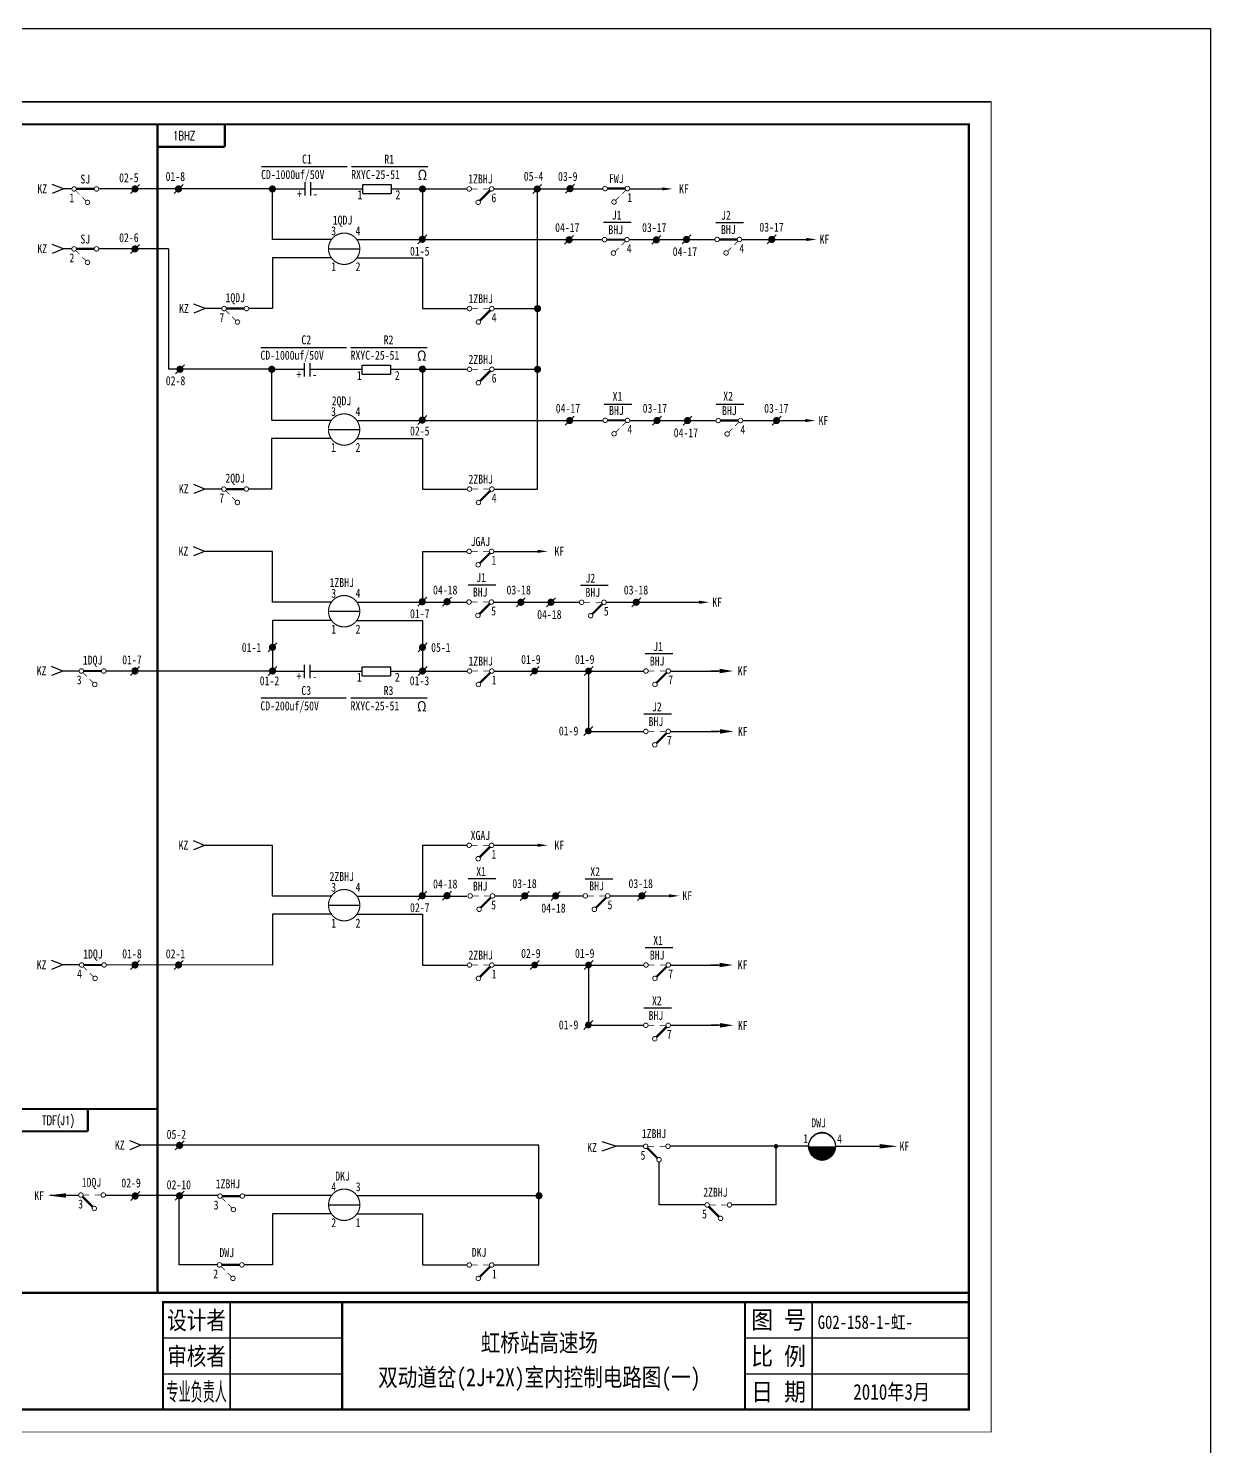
# Model space of a CAD drawing. Extents: x 215 to 887, y 54 to 677.
# Drawn here: x 622.6 to 886.7, y 360.6 to 677.3 of the extents above; entities that cross this region are included whole.
import ezdxf
from ezdxf.enums import TextEntityAlignment as Align

# ---------------------------------------------------------------- set-up
doc = ezdxf.new("R2010")
doc.units = 0
doc.layers.get('0').update_dxf_attribs({"linetype": 'CONTINUOUS'})
doc.layers.add('TIE', color=7, linetype='CONTINUOUS')
doc.styles.add('CHINESE', font='SimSun.ttf', dxfattribs={"width": 0.9})
doc.styles.add('HZ', font='txt.shx', dxfattribs={"width": 0.7, "bigfont": 'hztxt.shx'})
doc.styles.add('ST', font='SimSun.ttf', dxfattribs={"width": 0.8})

# ---------------------------------------------------------------- blocks, each defined once
blk = doc.blocks.new('W21')
blk.add_line((-1, -1), (1, 1))
at = {"const_width": 0.8}
blk.add_lwpolyline([(-0.4, 0, 1), (0.4, 0, 1)], format="xyb", close=True, dxfattribs=at)
blk = doc.blocks.new('T')
blk.add_line((0, 3), (0, 0))
blk.add_lwpolyline([(0, 2, 1, 0, 0), (0, 5, 0, 0, 0)], format="xyseb")
blk = doc.blocks.new('A$C576B1F80')
at = {"const_width": 0.2}
for points in [[(0.1, 4.5, 1), (1.1, 4.5, 1)], [(5.1, 4.5, 1), (6.1, 4.5, 1)], [(2.1, 1.5, 1), (3.1, 1.5, 1)]]:
    blk.add_lwpolyline(points, format="xyb", close=True, dxfattribs=at)
blk.add_lwpolyline([(0.6, 3.2, 0, 0, 0), (0.6, 2.2, 0.8, 0, 0), (0.6, 0, 0, 0, 0)], format="xyseb")
for points, const_width in [([(1.1, 4.5), (2.5, 4.5)], 0.15), ([(5.25, 4.15), (2.95, 1.85)], 0.5), ([(3.7, 4.5), (5.1, 4.5)], 0.15)]:
    blk.add_lwpolyline(points, dxfattribs=dict(const_width=const_width))
blk = doc.blocks.new('D')
blk.add_line((1, 1), (-1, -1))
at = {"const_width": 0.75}
blk.add_lwpolyline([(-0.375, 0, 1), (0.375, 0, 1)], format="xyb", close=True, dxfattribs=at)
blk = doc.blocks.new('134')
at = {"const_width": 0.2}
for points in [[(1, 0, -1), (0, 0, -1)], [(6, 0, -1), (5, 0, -1)], [(4, -3, -1), (3, -3, -1)]]:
    blk.add_lwpolyline(points, format="xyb", close=True, dxfattribs=at)
for points, const_width in [([(5, 0), (1, 0)], 0.5), ([(0.85, -0.35), (1.7, -1.2)], 0.15), ([(2.3, -1.8), (3.15, -2.65)], 0.15)]:
    blk.add_lwpolyline(points, dxfattribs=dict(const_width=const_width))
blk.add_lwpolyline([(5.5, -1.3, 0, 0, 0), (5.5, -2.3, 0.8, 0, 0), (5.5, -4.5, 0, 0, 0)], format="xyseb")
at = {"width": 0.8}
for tag, p in [('RELAY', (3, 2.2)), ('0', (0, -2))]:
    blk.add_attdef(tag, text='', height=2, dxfattribs=at).set_placement(p, align=Align.MIDDLE)
blk = doc.blocks.new('BZTB')
at = {"color": 7}
for p, q in [((0.23, 16), (40.23, 16)), ((130.23, 16), (180.23, 16)), ((0.23, 8), (40.23, 8)), ((130.23, 8), (180.23, 8))]:
    blk.add_line(p, q, dxfattribs=at)
at = {"color": 7, "const_width": 0.5}
blk.add_lwpolyline([(0.23, 0), (180.23, 0), (180.23, 24), (0.23, 24)], close=True, dxfattribs=at)
at = {"color": 7}
for points, const_width in [([(15.23, 24), (15.23, 0)], 0.4), ([(40.23, 24), (40.23, 0)], 0.5), ([(130.23, 24), (130.23, 0)], 0.5), ([(145.23, 24), (145.23, 0)], 0.4)]:
    blk.add_lwpolyline(points, dxfattribs=dict(at, const_width=const_width))
at = {"color": 7, "style": 'CHINESE'}
for s, width, p in [('设计者', 0.8, (7.73, 20)), ('图 号', 0.9, (137.73, 20)), ('审核者', 0.8, (7.73, 12)), ('比 例', 0.9, (137.73, 12)), ('日 期', 0.9, (137.73, 4))]:
    blk.add_text(s, height=4, dxfattribs=dict(at, width=width)).set_placement(p, align=Align.MIDDLE)
at = {"color": 7, "style": 'CHINESE', "width": 0.478723}
blk.add_text('专业负责人', height=4, dxfattribs=at).set_placement((1, 2), (14.5, 2), align=Align.FIT)
blk = doc.blocks.new('143')
at = {"const_width": 0.2}
for points in [[(-6, 0, 1), (-5, 0, 1)], [(-1, 0, 1), (0, 0, 1)], [(-4, -3, 1), (-3, -3, 1)]]:
    blk.add_lwpolyline(points, format="xyb", close=True, dxfattribs=at)
for points, const_width in [([(-5, 0), (-3.6, 0)], 0.15), ([(-2.4, 0), (-1, 0)], 0.15), ([(-0.85, -0.35), (-3.15, -2.65)], 0.5)]:
    blk.add_lwpolyline(points, dxfattribs=dict(const_width=const_width))
blk.add_lwpolyline([(-5.5, -1.3, 0, 0, 0), (-5.5, -2.3, 0.8, 0, 0), (-5.5, -4.5, 0, 0, 0)], format="xyseb")
at = {"width": 0.8}
for tag, p in [('RELAY', (-3, 2.2)), ('0', (0, -2))]:
    blk.add_attdef(tag, text='', height=2, dxfattribs=at).set_placement(p, align=Align.MIDDLE)
blk = doc.blocks.new('W03')
blk.add_line((-3.5, 0), (3.5, 0))
at = {"const_width": 0.25}
blk.add_lwpolyline([(-3.5, 0, 1), (3.5, 0, 1)], format="xyb", close=True, dxfattribs=at)
blk = doc.blocks.new('133')
at = {"const_width": 0.2}
for points in [[(-6, 0, 1), (-5, 0, 1)], [(-1, 0, 1), (0, 0, 1)], [(-4, -3, 1), (-3, -3, 1)]]:
    blk.add_lwpolyline(points, format="xyb", close=True, dxfattribs=at)
for points, const_width in [([(-5, 0), (-1, 0)], 0.5), ([(-2.3, -1.8), (-3.15, -2.65)], 0.15), ([(-0.85, -0.35), (-1.7, -1.2)], 0.15)]:
    blk.add_lwpolyline(points, dxfattribs=dict(const_width=const_width))
blk.add_lwpolyline([(-5.5, -1.3, 0, 0, 0), (-5.5, -2.3, 0.8, 0, 0), (-5.5, -4.5, 0, 0, 0)], format="xyseb")
at = {"width": 0.8}
for tag, p in [('RELAY', (-3, 2.2)), ('0', (0, -2))]:
    blk.add_attdef(tag, text='', height=2, dxfattribs=at).set_placement(p, align=Align.MIDDLE)
blk = doc.blocks.new('W52')
blk.add_lwpolyline([(0, -3.3, 0, 0.7, 0), (0, -1, 0.7, 0.7, 0)], format="xyseb")
blk.add_lwpolyline([(0, 0), (0, -1)])
blk = doc.blocks.new('W07')
at = {"const_width": 3}
blk.add_lwpolyline([(-1.5, 0, 1), (1.5, 0)], format="xyb", dxfattribs=at)
blk.add_circle((0, 0), 3)
blk = doc.blocks.new('114')
at = {"const_width": 0.2}
for points in [[(1, 0, -1), (0, 0, -1)], [(6, 0, -1), (5, 0, -1)], [(4, -3, -1), (3, -3, -1)]]:
    blk.add_lwpolyline(points, format="xyb", close=True, dxfattribs=at)
for points, const_width in [([(5, 0), (1, 0)], 0.5), ([(0.85, -0.35), (1.7, -1.2)], 0.15), ([(2.3, -1.8), (3.15, -2.65)], 0.15)]:
    blk.add_lwpolyline(points, dxfattribs=dict(const_width=const_width))
blk.add_lwpolyline([(5.5, -4.5, 0, 0, 0), (5.5, -3.5, 0.8, 0, 0), (5.5, -1.3, 0, 0, 0)], format="xyseb")
at = {"width": 0.8}
for tag, p in [('RELAY', (3, 2.2)), ('0', (0, -2))]:
    blk.add_attdef(tag, text='', height=2, dxfattribs=at).set_placement(p, align=Align.MIDDLE)
blk = doc.blocks.new('W22')
at = {"const_width": 0.8}
blk.add_lwpolyline([(-0.4, 0, 1), (0.4, 0, 1)], format="xyb", close=True, dxfattribs=at)

msp = doc.modelspace()

# ---------------------------------------------------------------- linework, layer by layer
for p, q in [((837.69, 660.88), (238.11, 660.88)), ((238.11, 660.88), (837.69, 660.88)), ((238.11, 660.88), (837.69, 660.88)), ((674.67, 646.45), (693.8, 646.45)), ((694.82, 646.45), (711.84, 646.45)), ((684.35, 642.95), (684.35, 639.97)), ((685.66, 642.95), (685.66, 639.97)), ((630.44, 641.46), (627.94, 642.46)), ((630.44, 641.46), (627.94, 640.46)), ((632.33, 641.46), (630.44, 641.46)), ((652.23, 641.46), (638.33, 641.46)), ((652.33, 641.45), (652.23, 641.46)), ((677.13, 641.45), (652.33, 641.45)), ((677.13, 630.21), (677.13, 641.45)), ((677.13, 641.45), (684.38, 641.45)), ((685.73, 641.45), (697.27, 641.45)), ((697.27, 642.45), (697.27, 640.47)), ((697.3, 642.45), (703.64, 642.45)), ((697.3, 640.45), (703.64, 640.45)), ((703.58, 641.45), (710.53, 641.45)), ((703.64, 642.45), (703.64, 640.47)), ((710.59, 641.47), (720.59, 641.47)), ((710.65, 641.98), (710.65, 630.73)), ((726.59, 641.47), (750.95, 641.47)), ((736.36, 574.44), (736.36, 641.44)), ((751.94, 641.47), (755.95, 641.47)), ((756.94, 641.47), (763.19, 641.47)), ((751.12, 634.03), (757.28, 634.03)), ((776.21, 633.99), (782.37, 633.99)), ((630.44, 628.07), (627.94, 629.07)), ((630.44, 628.07), (627.94, 627.07)), ((632.33, 628.07), (630.44, 628.07)), ((652.23, 628.07), (638.33, 628.07)), ((653.91, 628.06), (652.23, 628.07)), ((653.91, 628.07), (653.91, 601.18)), ((690.38, 630.14), (677.13, 630.14)), ((696, 630.14), (750.81, 630.14)), ((756.81, 630.14), (775.97, 630.18)), ((781.97, 630.18), (788.37, 630.18)), ((788.37, 630.18), (795.41, 630.18)), ((690.38, 626.06), (677.15, 626.06)), ((677.15, 626.06), (677.15, 614.74)), ((696, 626.06), (710.69, 626.06)), ((710.69, 626.06), (710.69, 614.74)), ((662.1, 614.74), (659.6, 615.74)), ((662.1, 614.74), (659.6, 613.74)), ((665.83, 614.74), (662.1, 614.74)), ((677.15, 614.74), (671.83, 614.74)), ((710.69, 614.74), (720.65, 614.74)), ((726.65, 614.74), (736.36, 614.74)), ((674.52, 606.08), (693.65, 606.08)), ((694.67, 606.08), (711.7, 606.08)), ((684.21, 602.59), (684.21, 599.61)), ((685.51, 602.59), (685.51, 599.61)), ((697.12, 602.09), (697.12, 600.11)), ((697.15, 602.09), (703.5, 602.09)), ((703.5, 602.09), (703.5, 600.11)), ((710.68, 601.78), (710.68, 590.37)), ((676.98, 601.18), (653.91, 601.18)), ((676.98, 589.84), (676.98, 601.25)), ((676.98, 601.19), (684.21, 601.19)), ((685.51, 601.19), (697.12, 601.19)), ((697.15, 600.09), (703.5, 600.09)), ((703.5, 601.19), (710.6, 601.19)), ((710.65, 601.18), (720.65, 601.18)), ((726.65, 601.18), (736.36, 601.18)), ((751.26, 593.43), (757.43, 593.43)), ((776.28, 593.43), (782.45, 593.43)), ((690.3, 589.78), (676.98, 589.78)), ((695.98, 589.78), (750.96, 589.78)), ((756.96, 589.78), (776.2, 589.74)), ((782.2, 589.74), (788.6, 589.74)), ((788.6, 589.74), (795.17, 589.74)), ((690.33, 585.7), (676.94, 585.7)), ((676.94, 585.7), (676.94, 574.44)), ((695.98, 585.7), (710.65, 585.7)), ((710.65, 585.7), (710.65, 574.44)), ((662.05, 574.44), (659.55, 575.44)), ((662.05, 574.44), (659.55, 573.44)), ((665.81, 574.44), (662.05, 574.44)), ((676.94, 574.44), (671.81, 574.44)), ((710.65, 574.44), (720.65, 574.44)), ((726.65, 574.44), (736.36, 574.44)), ((661.98, 560.52), (659.48, 561.52)), ((661.98, 560.52), (659.48, 559.52)), ((677.13, 560.52), (661.98, 560.52)), ((677.13, 549.27), (677.13, 560.52)), ((710.65, 560.53), (710.65, 549.27)), ((710.65, 560.53), (720.59, 560.53)), ((726.59, 560.53), (735.35, 560.53)), ((720.84, 553.09), (727.01, 553.09)), ((745.94, 552.97), (752.1, 552.97)), ((690.38, 549.21), (677.13, 549.21)), ((696, 549.21), (720.54, 549.21)), ((726.54, 549.21), (745.7, 549.16)), ((751.7, 549.16), (758.1, 549.16)), ((758.1, 549.16), (771.43, 549.16)), ((677.15, 545.12), (677.15, 533.81)), ((690.38, 545.12), (677.15, 545.12)), ((696, 545.12), (710.66, 545.12)), ((710.66, 545.12), (710.66, 533.81)), ((760.38, 537.69), (766.54, 537.69)), ((630.3, 533.81), (627.8, 534.81)), ((630.3, 533.81), (627.8, 532.81)), ((634.03, 533.81), (630.3, 533.81)), ((677.15, 533.81), (640.03, 533.81)), ((676.98, 533.81), (684.2, 533.81)), ((684.2, 535.21), (684.2, 532.23)), ((685.51, 535.21), (685.51, 532.23)), ((685.51, 533.81), (697.12, 533.81)), ((697.12, 534.71), (697.12, 532.73)), ((697.15, 534.71), (703.49, 534.71)), ((697.15, 532.71), (703.49, 532.71)), ((703.49, 534.71), (703.49, 532.73)), ((703.49, 533.81), (710.66, 533.81)), ((710.66, 533.81), (720.65, 533.81)), ((726.65, 533.81), (748.11, 533.81)), ((747.74, 533.81), (760.07, 533.81)), ((747.76, 533.79), (747.76, 520.33)), ((766.07, 533.81), (776.76, 533.81)), ((674.52, 527.79), (693.64, 527.79)), ((694.67, 527.79), (711.69, 527.79)), ((760.1, 524.22), (766.27, 524.22)), ((747.71, 520.33), (760.04, 520.33)), ((766.04, 520.33), (776.74, 520.33)), ((661.98, 494.87), (659.48, 495.87)), ((661.98, 494.87), (659.48, 493.87)), ((677.13, 494.87), (661.98, 494.87)), ((677.13, 483.63), (677.13, 494.87)), ((710.65, 494.89), (720.59, 494.89)), ((710.65, 494.89), (710.65, 483.63)), ((726.59, 494.89), (735.35, 494.89)), ((720.84, 487.45), (727.01, 487.45)), ((747, 487.41), (753.17, 487.41)), ((690.38, 483.56), (677.13, 483.56)), ((696, 483.56), (720.54, 483.56)), ((726.8, 483.6), (733.2, 483.6)), ((733.2, 483.6), (746.53, 483.6)), ((752.53, 483.6), (759.02, 483.6)), ((754.53, 483.6), (764.75, 483.6)), ((690.38, 479.48), (677.15, 479.48)), ((677.15, 479.48), (677.15, 468.16)), ((696, 479.48), (710.66, 479.48)), ((710.66, 479.48), (710.66, 468.16)), ((760.38, 472.05), (766.54, 472.05)), ((630.3, 468.17), (627.8, 469.17)), ((630.3, 468.17), (627.8, 467.17)), ((634.03, 468.17), (630.3, 468.17)), ((677.15, 468.16), (640.03, 468.17)), ((710.66, 468.16), (720.65, 468.16)), ((726.65, 468.16), (748.11, 468.16)), ((747.74, 468.16), (760.07, 468.16)), ((747.76, 468.15), (747.76, 454.69)), ((766.07, 468.16), (776.76, 468.16)), ((760.1, 458.57), (766.27, 458.57)), ((747.71, 454.69), (760.04, 454.69)), ((766.04, 454.69), (776.74, 454.69)), ((647.76, 427.91), (645.26, 428.91)), ((647.76, 427.91), (645.26, 426.91)), ((651.48, 427.91), (647.76, 427.91)), ((736.66, 427.91), (651.48, 427.91)), ((736.66, 401.17), (736.66, 427.91)), ((753.82, 427.68), (750.82, 428.68)), ((750.82, 426.68), (753.82, 427.68)), ((760, 427.68), (753.82, 427.68)), ((796.9, 427.68), (766, 427.68)), ((789.62, 414.58), (789.62, 427.68)), ((802.9, 427.68), (812.78, 427.68)), ((763.5, 414.58), (763.5, 424.18)), ((633.85, 416.7), (627.51, 416.7)), ((656.33, 416.66), (639.83, 416.66)), ((665.04, 416.66), (651.48, 416.66)), ((656.31, 401.2), (656.31, 416.66)), ((690.4, 416.66), (670.9, 416.66)), ((696.02, 416.66), (736.66, 416.66)), ((690.4, 412.58), (677.17, 412.58)), ((677.17, 412.51), (677.17, 401.19)), ((696.02, 412.58), (710.67, 412.58)), ((710.67, 412.58), (710.67, 401.26)), ((773.73, 414.58), (763.5, 414.58)), ((789.62, 414.58), (779.73, 414.58)), ((664.95, 401.2), (656.31, 401.2)), ((677.17, 401.19), (670.81, 401.2)), ((710.67, 401.17), (720.6, 401.17)), ((726.6, 401.17), (736.66, 401.17))]:
    msp.add_line(p, q)
at = {"linetype": 'Continuous'}
for p, q in [((677.13, 630.14), (677.13, 641.45)), ((677.13, 549.21), (677.13, 560.52)), ((677.13, 483.56), (677.13, 494.87))]:
    msp.add_line(p, q, dxfattribs=at)
msp.add_lwpolyline([(215.16, 677.32), (886.7, 677.32), (886.7, 53.54), (215.16, 53.54)], close=True)
at = {"const_width": 0.2}
msp.add_lwpolyline([(238.11, 363.88), (837.69, 363.88), (837.69, 660.88), (238.11, 660.88)], close=True, dxfattribs=at)
for points, const_width in [([(651.48, 655.88), (263.11, 655.88)], 0.5), ([(666.48, 650.88), (651.48, 650.88), (651.48, 655.88), (667.56, 655.88)], 0.5), ([(637.33, 628.07), (633.33, 628.07)], 0.5), ([(633.19, 627.72), (634.03, 626.87)], 0.15), ([(634.63, 626.27), (635.48, 625.43)], 0.15), ([(721.59, 560.53), (722.99, 560.53)], 0.15), ([(724.19, 560.53), (725.59, 560.53)], 0.15), ([(725.73, 560.18), (723.44, 557.88)], 0.5), ([(721.65, 533.81), (723.05, 533.81)], 0.15), ([(725.8, 533.45), (723.5, 531.16)], 0.5), ([(724.25, 533.81), (725.65, 533.81)], 0.15), ([(721.59, 494.89), (722.99, 494.89)], 0.15), ([(725.73, 494.53), (723.44, 492.24)], 0.5), ([(724.19, 494.89), (725.59, 494.89)], 0.15), ([(721.65, 468.16), (723.05, 468.16)], 0.15), ([(725.8, 467.81), (723.5, 465.51)], 0.5), ([(724.25, 468.16), (725.65, 468.16)], 0.15), ([(651.48, 436.01), (263.11, 436.01)], 0.5), ([(635.89, 431.01), (620.89, 431.01), (620.89, 436.01), (636.96, 436.01)], 0.5), ([(832.69, 394.96), (263.11, 394.96)], 0.5)]:
    msp.add_lwpolyline(points, dxfattribs=dict(const_width=const_width))
msp.add_lwpolyline([(263.11, 368.88, 0.5, 0.5, 0), (832.69, 368.88, 0.5, 0.5, 0), (832.69, 655.88, 0.5, 0.5, 0), (263.11, 655.88, 0.5, 0.5, 0)], format="xyseb", close=True)
at = {"linetype": 'ByBlock', "const_width": 0.5}
for points in [[(651.48, 655.88), (651.48, 394.96)], [(832.69, 655.88), (832.69, 394.96)]]:
    msp.add_lwpolyline(points, dxfattribs=at)
for points in [[(666.48, 655.88, 0.5, 0.5, 0), (666.48, 650.88, 0.5, 0.5, 0)], [(637.83, 623.57, 0, 0, 0), (637.83, 624.57, 0.8, 0, 0), (637.83, 626.77, 0, 0, 0)], [(697.99, 626.54, 0, 0, 0), (697.99, 627.54, 0.8, 0, 0), (697.99, 629.74, 0, 0, 0)], [(697.98, 586.18, 0, 0, 0), (697.98, 587.18, 0.8, 0, 0), (697.98, 589.38, 0, 0, 0)], [(721.09, 559.23, 0, 0, 0), (721.09, 558.23, 0.8, 0, 0), (721.09, 556.03, 0, 0, 0)], [(697.99, 548.73, 0, 0, 0), (697.99, 547.73, 0.8, 0, 0), (697.99, 545.53, 0, 0, 0)], [(721.15, 532.51, 0, 0, 0), (721.15, 531.51, 0.8, 0, 0), (721.15, 529.31, 0, 0, 0)], [(721.09, 493.59, 0, 0, 0), (721.09, 492.59, 0.8, 0, 0), (721.09, 490.39, 0, 0, 0)], [(697.99, 483.02, 0, 0, 0), (697.99, 482.02, 0.8, 0, 0), (697.99, 479.82, 0, 0, 0)], [(721.15, 466.86, 0, 0, 0), (721.15, 465.86, 0.8, 0, 0), (721.15, 463.66, 0, 0, 0)], [(635.89, 436.01, 0.5, 0.5, 0), (635.89, 431.01, 0.5, 0.5, 0)], [(800.03, 430.8, 0.25, 0.25, 0.414214), (796.9, 427.68, 0.25, 0.25, 0.414214), (800.03, 424.55, 0.25, 0.25, 1)], [(799.78, 430.8, 0.25, 0.25, -0.414214), (802.9, 427.68, 0.25, 0.25, -0.414214), (799.78, 424.55, 0.25, 0.25, -1)], [(816.78, 427.68, 0, 1, 0), (812.78, 427.68, 1, 1, 0)], [(803.77, 426.47, 0, 0, 0), (803.77, 425.47, 0.8, 0, 0), (803.77, 423.27, 0, 0, 0)], [(627.04, 416.69, 0, 1, 0), (631.04, 416.69, 1, 1, 0)], [(698.01, 416.12, 0, 0, 0), (698.01, 415.12, 0.8, 0, 0), (698.01, 412.92, 0, 0, 0)]]:
    msp.add_lwpolyline(points, format="xyseb")
for points, const_width in [([(633.33, 628.07, -1), (632.33, 628.07, -1)], 0.2), ([(638.33, 628.07, -1), (637.33, 628.07, -1)], 0.2), ([(636.33, 625.07, -1), (635.33, 625.07, -1)], 0.2), ([(720.59, 560.53, 1), (721.59, 560.53, 1)], 0.2), ([(725.59, 560.53, 1), (726.59, 560.53, 1)], 0.2), ([(722.59, 557.53, 1), (723.59, 557.53, 1)], 0.2), ([(720.65, 533.81, 1), (721.65, 533.81, 1)], 0.2), ([(725.65, 533.81, 1), (726.65, 533.81, 1)], 0.2), ([(722.65, 530.81, 1), (723.65, 530.81, 1)], 0.2), ([(720.59, 494.89, 1), (721.59, 494.89, 1)], 0.2), ([(725.59, 494.89, 1), (726.59, 494.89, 1)], 0.2), ([(722.59, 491.89, 1), (723.59, 491.89, 1)], 0.2), ([(720.65, 468.16, 1), (721.65, 468.16, 1)], 0.2), ([(725.65, 468.16, 1), (726.65, 468.16, 1)], 0.2), ([(722.65, 465.16, 1), (723.65, 465.16, 1)], 0.2), ([(656.22, 427.96, 1), (656.72, 427.96, 1)], 0.5), ([(789.37, 427.68, -1), (789.87, 427.68, -1)], 0.5), ([(646.32, 416.66, 1), (646.82, 416.66, 1)], 0.5), ([(656.22, 416.71, 1), (656.72, 416.71, 1)], 0.5), ([(736.27, 416.63, 1), (737.07, 416.63, 1)], 0.8), ([(736.41, 416.68, -1), (736.91, 416.68, -1)], 0.5)]:
    msp.add_lwpolyline(points, format="xyb", close=True, dxfattribs=dict(const_width=const_width))

# ---------------------------------------------------------------- block references
for name, p, values in [('114', (632.33, 641.46), {'RELAY': 'SJ', '0': '1'}), ('143', (726.59, 641.47), {'RELAY': '1ZBHJ', '0': '6'}), ('133', (756.94, 641.54), {'RELAY': 'FWJ', '0': '1'}), ('133', (756.81, 630.14), {'RELAY': 'BHJ', '0': '4'}), ('133', (781.97, 630.18), {'RELAY': 'BHJ', '0': '4'}), ('143', (726.65, 614.74), {'RELAY': '1ZBHJ', '0': '4'}), ('143', (726.65, 601.18), {'RELAY': '2ZBHJ', '0': '6'}), ('133', (756.96, 589.78), {'RELAY': 'BHJ', '0': '4'}), ('133', (782.2, 589.74), {'RELAY': 'BHJ', '0': '4'}), ('114', (665.81, 574.44), {'RELAY': '2QDJ', '0': '7'}), ('143', (726.65, 574.44), {'RELAY': '2ZBHJ', '0': '4'}), ('134', (633.96, 533.81), {'RELAY': '1DQJ', '0': '3'}), ('134', (634.03, 468.17), {'RELAY': '1DQJ', '0': '4'})]:
    msp.add_blockref(name, p).add_auto_attribs(values)
for name, p in [('W21', (646.44, 641.46)), ('W21', (656.16, 641.46)), ('W22', (677.13, 641.45)), ('W22', (710.65, 641.44)), ('W21', (736.27, 641.44)), ('W21', (743.62, 641.53)), ('W03', (693.15, 628.1)), ('W21', (710.6, 630.21)), ('W21', (743.4, 630.1)), ('W21', (762.89, 630.1)), ('W21', (769.62, 630.18)), ('W21', (788.67, 630.18)), ('W21', (646.44, 628.07)), ('W22', (736.36, 614.74)), ('W21', (656.49, 601.19)), ('W22', (676.98, 601.18)), ('W22', (710.65, 601.23)), ('W22', (736.36, 601.18)), ('W03', (693.14, 587.74)), ('W21', (710.6, 589.85)), ('W21', (743.54, 589.74)), ('W21', (763.04, 589.74)), ('W21', (769.85, 589.74)), ('W21', (789.74, 589.74)), ('W03', (693.15, 547.16)), ('W21', (710.6, 549.28)), ('W21', (716.14, 549.29)), ('A$C576B1F80', (720.44, 544.71)), ('W21', (732.62, 549.16)), ('W21', (739.35, 549.16)), ('A$C576B1F80', (745.6, 544.66)), ('W21', (758.4, 549.16)), ('W21', (677.15, 539.1)), ('W21', (710.66, 539.1)), ('W21', (646.44, 533.82)), ('W21', (677.15, 533.81)), ('W21', (710.66, 533.81)), ('D', (735.71, 533.81)), ('D', (747.74, 533.81)), ('A$C576B1F80', (759.97, 529.31)), ('D', (747.7, 520.41)), ('A$C576B1F80', (759.94, 515.83)), ('W03', (693.15, 481.52)), ('W21', (710.6, 483.63)), ('W21', (716.14, 483.65)), ('W21', (733.5, 483.6)), ('W21', (740.4, 483.6)), ('W21', (759.65, 483.6)), ('A$C576B1F80', (720.7, 479.1)), ('A$C576B1F80', (746.43, 479.1)), ('W21', (646.44, 468.17)), ('W21', (656.17, 468.17)), ('D', (735.71, 468.16)), ('D', (747.74, 468.16)), ('A$C576B1F80', (759.97, 463.66)), ('D', (747.7, 454.77)), ('A$C576B1F80', (759.94, 450.19)), ('W21', (656.39, 427.88)), ('W07', (799.9, 427.68)), ('W03', (693.17, 414.62)), ('W21', (646.48, 416.58)), ('W21', (656.39, 416.63)), ('143', (726.6, 401.17)), ('BZTB', (652.46, 368.88))]:
    msp.add_blockref(name, p)
for name, p, rotation in [('W52', (763.19, 641.47), 90), ('W52', (795.41, 630.18), 90), ('W52', (795.17, 589.74), 90), ('W52', (735.35, 560.53), 90), ('W52', (771.43, 549.16), 90), ('T', (775.03, 533.81), 270), ('T', (775.14, 520.33), 270), ('W52', (735.35, 494.89), 90), ('W52', (764.75, 483.6), 90), ('T', (775.03, 468.16), 270), ('T', (775.14, 454.69), 270)]:
    msp.add_blockref(name, p, dxfattribs=dict(rotation=rotation))
at = {"xscale": -1}
for name, p in [('143', (760, 427.68)), ('143', (633.85, 416.79)), ('133', (664.91, 416.56)), ('143', (773.73, 414.58)), ('133', (664.81, 401.19))]:
    msp.add_blockref(name, p, dxfattribs=at)
at = {"layer": 'TIE'}
msp.add_blockref('114', (665.83, 614.74), dxfattribs=at).add_auto_attribs({'RELAY': '1QDJ', '0': '7'})

# ---------------------------------------------------------------- texts
at = {"color": 2, "linetype": 'Continuous', "style": 'HZ', "width": 0.7}
msp.add_text('1BHZ', height=2, dxfattribs=at).set_placement((659.89, 652.36), align=Align.RIGHT)
for s, height, style, width, p in [('Ω', 2.3, 'CHINESE', 0.9, (709.57, 643.46)), ('Ω', 2.3, 'CHINESE', 0.9, (709.42, 603.09)), ('Ω', 2.3, 'CHINESE', 0.9, (709.42, 524.8)), ('G02-158-1-虹-', 3, 'ST', 0.8, (798.94, 386.91))]:
    msp.add_text(s, height=height, dxfattribs=dict(style=style, width=width)).set_placement(p)
for s, width, p in [('+', 0.8, (682.65, 639.38)), ('-', 0.75, (686.2, 639.38)), ('1', 0.8, (696.14, 639.17)), ('2', 0.8, (704.62, 639.17)), ('+', 0.8, (682.51, 599.02)), ('-', 0.75, (686.05, 599.02)), ('1', 0.8, (696, 598.8)), ('2', 0.8, (704.47, 598.8)), ('+', 0.8, (682.5, 531.64)), ('-', 0.75, (686.05, 531.64)), ('1', 0.8, (695.99, 531.42)), ('2', 0.8, (704.47, 531.42))]:
    msp.add_text(s, height=2, dxfattribs=dict(width=width)).set_placement(p)
at = {"width": 0.8}
for s, p in [('SJ', (635.33, 630.27)), ('3    4', (693.53, 632.1)), ('2', (632.33, 626.07)), ('1    2', (693.53, 624.1)), ('3    4', (693.51, 591.74)), ('1    2', (693.51, 583.74)), ('JGAJ', (723.59, 562.73)), ('1', (726.59, 558.53)), ('3    4', (693.53, 551.16)), ('BHJ', (723.54, 551.41)), ('BHJ', (748.7, 551.36)), ('5', (726.54, 547.21)), ('5', (751.7, 547.16)), ('1    2', (693.53, 543.16)), ('1ZBHJ', (723.65, 536.01)), ('BHJ', (763.07, 536.01)), ('1', (726.65, 531.81)), ('7', (766.07, 531.81)), ('BHJ', (762.79, 522.53)), ('7', (765.79, 518.33)), ('XGAJ', (723.59, 497.09)), ('1', (726.59, 492.89)), ('3    4', (693.53, 485.52)), ('BHJ', (723.54, 485.76)), ('BHJ', (749.53, 485.8)), ('5', (726.54, 481.56)), ('5', (752.53, 481.6)), ('1    2', (693.53, 477.52)), ('2ZBHJ', (723.65, 470.36)), ('BHJ', (763.07, 470.36)), ('1', (726.65, 466.16)), ('7', (766.07, 466.16)), ('BHJ', (762.79, 456.89)), ('7', (765.79, 452.69)), ('4    3', (693.55, 418.62)), ('2    1', (693.55, 410.62))]:
    msp.add_text(s, height=2, dxfattribs=at).set_placement(p, align=Align.MIDDLE)
at = {"color": 6, "linetype": 'Continuous', "style": 'HZ', "width": 0.7}
msp.add_text('TDF(J1)', height=2, dxfattribs=at).set_placement((632.84, 432.49), align=Align.RIGHT)
at = {"width": 0.8}
for s, p in [('DWJ', (797.5, 432.91)), ('1ZBHJ', (759.64, 430.51)), ('1', (795.69, 429.38)), ('4', (803.26, 429.33)), ('KF', (817.21, 427.68)), ('5', (759.36, 425.68)), ('1DQJ', (634.53, 419.63)), ('1ZBHJ', (664.46, 419.3)), ('2ZBHJ', (773.36, 417.41)), ('3', (633.75, 414.79)), ('3', (664.01, 414.56)), ('5', (773.09, 412.57)), ('DWJ', (665.29, 403.93)), ('DKJ', (721.65, 404)), ('2', (663.92, 399.19)), ('1', (726.16, 399.17))]:
    msp.add_text(s, height=2, dxfattribs=at).set_placement(p, align=Align.MIDDLE_LEFT)
msp.add_text('KZ', height=2, dxfattribs=at).set_placement((749.62, 427.42), align=Align.MIDDLE_RIGHT)
for s, height, style, p in [('虹桥站高速场', 4, 'CHINESE', (736.75, 383.89, 0)), ('双动道岔(2J+2X)室内控制电路图(一)', 4, 'CHINESE', (736.75, 375.89, 0)), ('2010年3月', 3.5, 'ST', (815.44, 372.91))]:
    msp.add_text(s, height=height, dxfattribs=dict(at, style=style)).set_placement(p, align=Align.MIDDLE)
at = {"layer": 'TIE', "width": 0.8}
for s, p in [('C1', (683.75, 647.14)), ('R1', (702.12, 647.12)), ('CD-1000uf/50V', (674.6, 643.68)), ('RXYC-25-51', (694.73, 643.68)), ('KZ', (624.63, 640.51)), ('KF', (767.96, 640.48)), ('1QDJ', (690.62, 633.51)), ('KZ', (624.63, 627.12)), ('KZ', (656.29, 613.79)), ('C2', (683.61, 606.77)), ('R2', (701.98, 606.76)), ('CD-1000uf/50V', (674.46, 603.32)), ('RXYC-25-51', (694.59, 603.32)), ('2QDJ', (690.38, 593.15)), ('KZ', (656.24, 573.49)), ('KZ', (656.17, 559.57)), ('KF', (740.13, 559.55)), ('1ZBHJ', (689.89, 552.58)), ('KZ', (624.49, 532.87)), ('KF', (781.07, 532.82)), ('C3', (683.6, 528.48)), ('R3', (701.97, 528.46)), ('CD-200uf/50V', (674.45, 525.02)), ('RXYC-25-51', (694.58, 525.02)), ('KF', (781.11, 519.28)), ('KZ', (656.17, 493.93)), ('KF', (740.13, 493.9)), ('2ZBHJ', (689.89, 486.93)), ('KZ', (624.49, 467.22)), ('KF', (781.07, 467.18)), ('KF', (781.11, 453.63)), ('DKJ', (691.17, 420.03))]:
    msp.add_text(s, height=2, dxfattribs=at).set_placement(p)
at = {"layer": 'TIE', "color": 3, "width": 0.8}
for s, p in [('02-5', (642.89, 642.97)), ('01-8', (653.27, 643.25)), ('05-4', (733.28, 643.29)), ('03-9', (740.92, 643.24)), ('04-17', (740.28, 631.84)), ('03-17', (759.69, 631.84)), ('03-17', (785.89, 631.92)), ('02-6', (642.89, 629.58)), ('01-5', (707.86, 626.55)), ('04-17', (766.54, 626.46)), ('02-8', (653.32, 597.64)), ('04-17', (740.42, 591.48)), ('03-17', (759.83, 591.48)), ('03-17', (786.96, 591.48)), ('02-5', (707.86, 586.41)), ('04-17', (766.77, 586.02)), ('04-18', (713.01, 550.91)), ('03-18', (729.42, 550.91)), ('03-18', (755.62, 550.9)), ('01-7', (707.86, 545.62)), ('04-18', (736.27, 545.44)), ('01-1', (670.29, 538.07)), ('05-1', (712.58, 538.07)), ('01-7', (643.58, 535.32)), ('01-9', (732.68, 535.4)), ('01-9', (744.71, 535.4)), ('01-2', (674.3, 530.64)), ('01-3', (707.8, 530.64)), ('01-9', (741.11, 519.44)), ('04-18', (713.01, 485.26)), ('03-18', (730.72, 485.34)), ('03-18', (756.67, 485.34)), ('02-7', (707.86, 479.97)), ('04-18', (737.19, 479.88)), ('01-8', (643.58, 469.67)), ('02-1', (653.31, 469.67)), ('02-9', (732.68, 469.76)), ('01-9', (744.71, 469.76)), ('01-9', (741.11, 453.79))]:
    msp.add_text(s, height=2, dxfattribs=at).set_placement(p)
at = {"layer": 'TIE', "color": 6, "width": 0.8}
for s, p in [('J1', (752.93, 634.63)), ('J2', (777.33, 634.58)), ('X1', (753.12, 594.15)), ('X2', (777.83, 594.18)), ('J1', (722.66, 553.69)), ('J2', (747.06, 553.55)), ('J1', (762.19, 538.29)), ('J2', (761.92, 524.82)), ('X1', (722.66, 488.05)), ('X2', (748.13, 488)), ('X1', (762.19, 472.65)), ('X2', (761.92, 459.17))]:
    msp.add_text(s, height=2, dxfattribs=at).set_placement(p)
at = {"layer": 'TIE', "color": 1, "width": 0.8}
for s, p in [('KF', (799.36, 629.22)), ('KF', (799.12, 588.78)), ('KF', (775.38, 548.2)), ('KF', (768.7, 482.64)), ('KZ', (641.95, 426.96))]:
    msp.add_text(s, height=2, dxfattribs=at).set_placement(p)
at = {"layer": 'TIE', "color": 3, "width": 0.8}
for s, p in [('05-2', (653.5, 430.35)), ('02-9', (643.38, 419.49)), ('02-10', (653.5, 419.1))]:
    msp.add_text(s, height=2, dxfattribs=at).set_placement(p, align=Align.MIDDLE_LEFT)
at = {"layer": 'TIE', "width": 0.8}
msp.add_text('KF', height=2, dxfattribs=at).set_placement((623.94, 416.65), align=Align.MIDDLE_LEFT)

doc.saveas('drawing.dxf')
